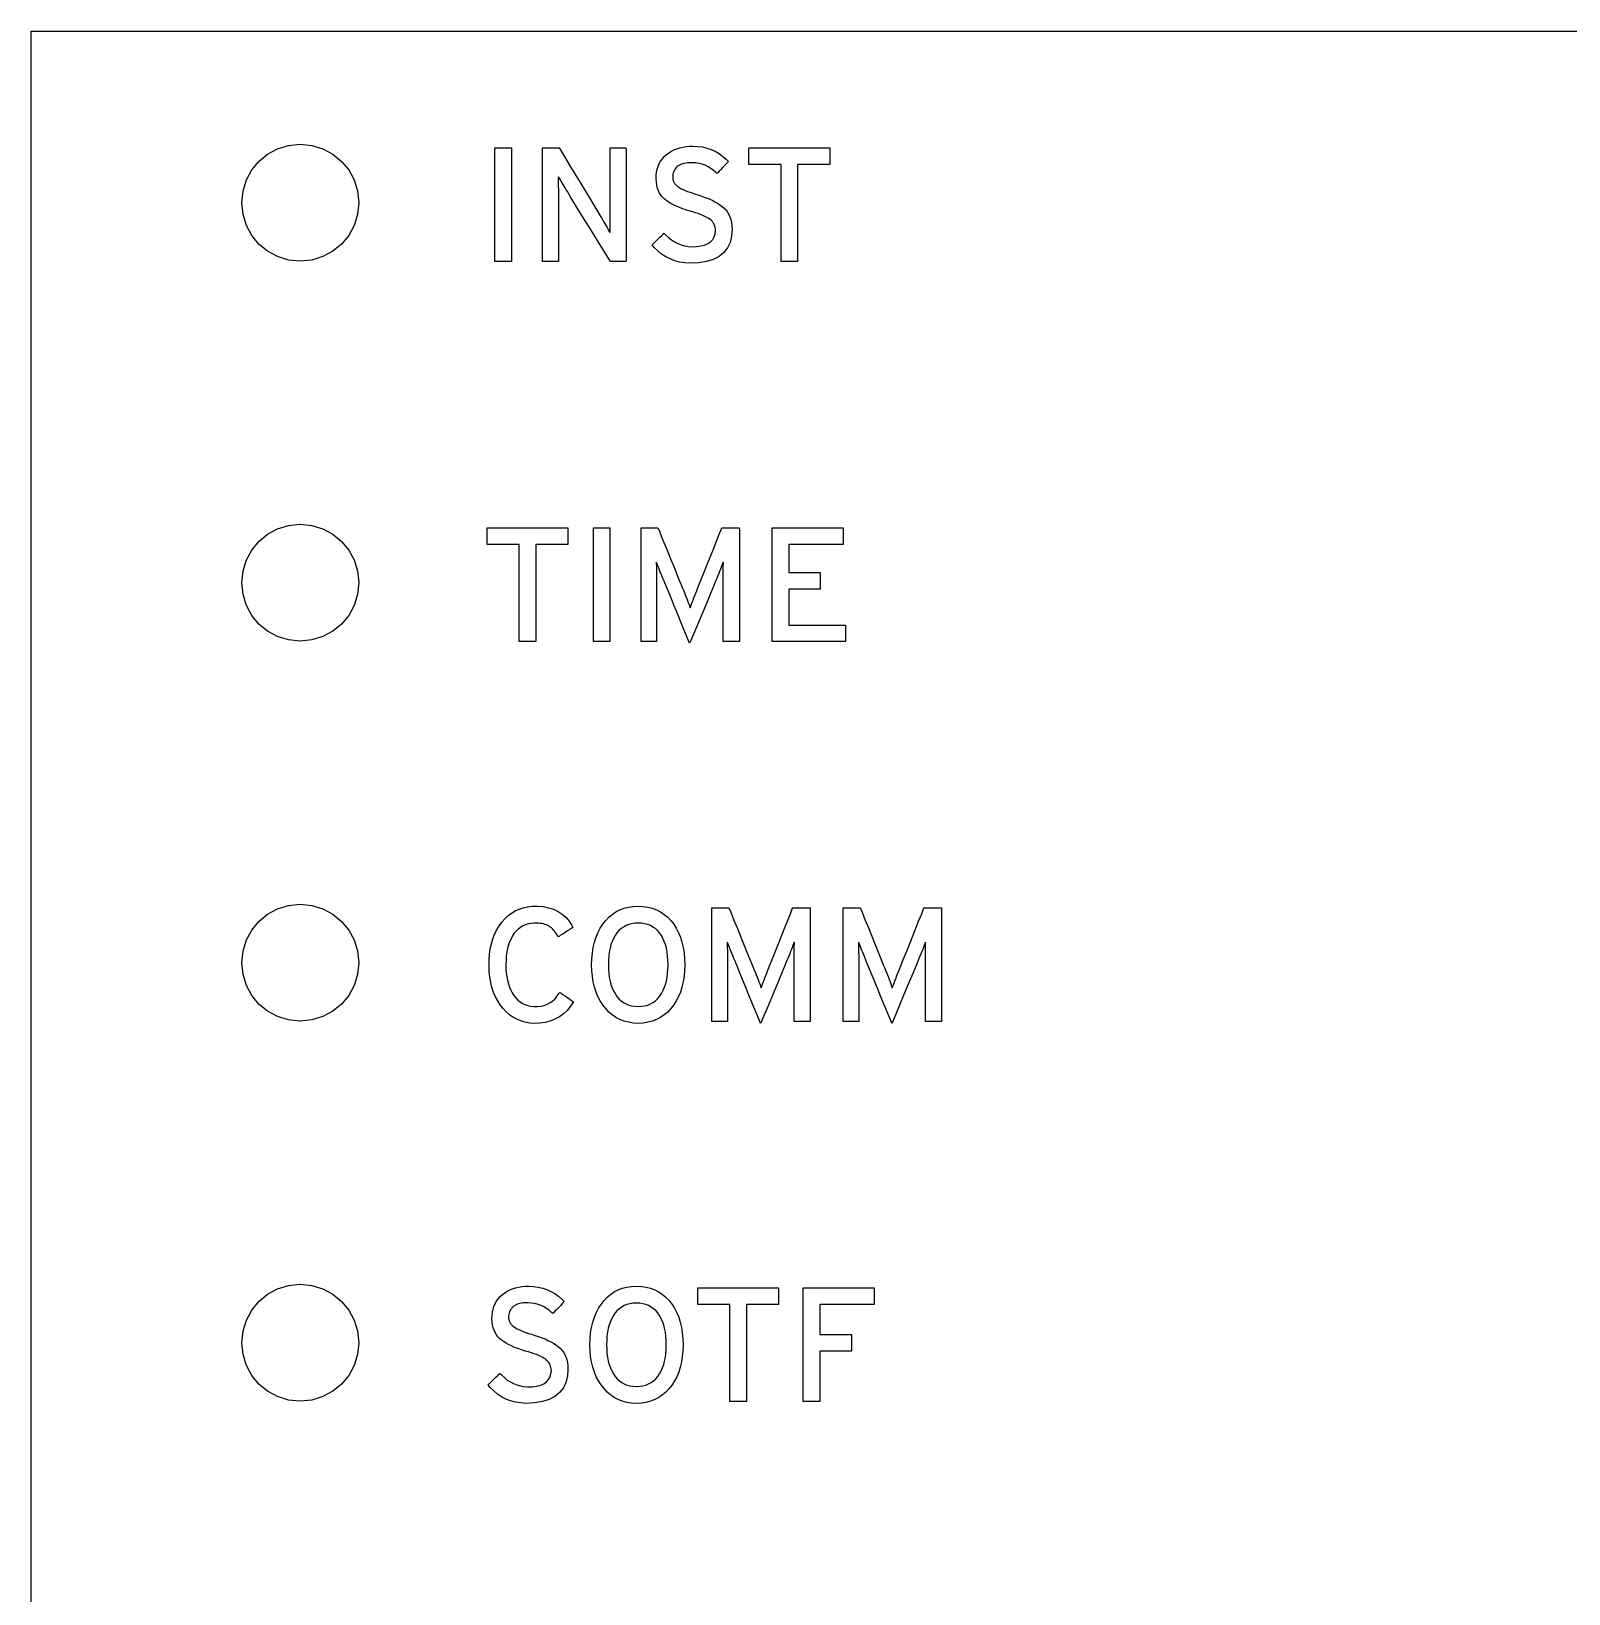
# Model space of a CAD drawing. Extents: x 1 to 47.7, y 0.2 to 33.5.
# Drawn here: x 21.418 to 22.733, y 10.186 to 11.522 of the extents above; entities that cross this region are included whole.
import ezdxf

# ---------------------------------------------------------------- set-up
doc = ezdxf.new("R2010")
doc.units = 0
doc.header["$MEASUREMENT"] = 0
doc.layers.add('6_0____DWG', color=7, linetype='CONTINUOUS')

msp = doc.modelspace()

# ---------------------------------------------------------------- linework, layer by layer
at = {"layer": '6_0____DWG'}
for points in [[(21.4176, 11.5221), (24.0475, 11.5221), (24.0475, 8.8497), (21.4176, 8.8497), (21.4176, 11.5221)], [(21.8141, 11.3252), (21.8141, 11.4224), (21.8282, 11.4224), (21.8282, 11.3252), (21.8141, 11.3252)], [(22.073, 11.4081), (22.073, 11.3252), (22.0589, 11.3252), (22.0589, 11.4081), (22.0314, 11.4081), (22.0314, 11.4224), (22.1005, 11.4224), (22.1005, 11.4081), (22.073, 11.4081)], [(21.8491, 11.0832), (21.8491, 11.0002), (21.835, 11.0002), (21.835, 11.0832), (21.8076, 11.0832), (21.8076, 11.0974), (21.8766, 11.0974), (21.8766, 11.0832), (21.8491, 11.0832)], [(21.8984, 11.0002), (21.8984, 11.0974), (21.9125, 11.0974), (21.9125, 11.0002), (21.8984, 11.0002)], [(22.0513, 11.0002), (22.0513, 11.0974), (22.112, 11.0974), (22.112, 11.0833), (22.0654, 11.0833), (22.0654, 11.0592), (22.0924, 11.0592), (22.0924, 11.0451), (22.0654, 11.0451), (22.0654, 11.0143), (22.114, 11.0143), (22.114, 11.0002), (22.0513, 11.0002)], [(22.0292, 10.4332), (22.0292, 10.3502), (22.0152, 10.3502), (22.0152, 10.4332), (21.9877, 10.4332), (21.9877, 10.4474), (22.0567, 10.4474), (22.0567, 10.4332), (22.0292, 10.4332)], [(22.092, 10.4332), (22.092, 10.4077), (22.1191, 10.4077), (22.1191, 10.3934), (22.092, 10.3934), (22.092, 10.3502), (22.0779, 10.3502), (22.0779, 10.4474), (22.1386, 10.4474), (22.1386, 10.4332), (22.092, 10.4332)]]:
    msp.add_lwpolyline(points, dxfattribs=at)
for points in [[(21.6477, 11.3255), (21.6376, 11.3265), (21.6282, 11.3295), (21.6197, 11.3341), (21.6123, 11.3402), (21.6062, 11.3476), (21.6016, 11.3561), (21.5987, 11.3655), (21.5977, 11.3755), (21.5987, 11.3856), (21.6016, 11.395), (21.6062, 11.4035), (21.6123, 11.4109), (21.6197, 11.417), (21.6282, 11.4216), (21.6376, 11.4245), (21.6477, 11.4255), (21.6577, 11.4245), (21.6671, 11.4216), (21.6756, 11.417), (21.683, 11.4109), (21.6891, 11.4035), (21.6938, 11.395), (21.6967, 11.3856), (21.6977, 11.3755), (21.6967, 11.3655), (21.6938, 11.3561), (21.6891, 11.3476), (21.683, 11.3402), (21.6756, 11.3341), (21.6671, 11.3295), (21.6577, 11.3265)], [(21.9129, 11.3252), (21.9115, 11.3274), (21.9079, 11.3334), (21.9026, 11.3419), (21.8964, 11.3519), (21.89, 11.3624), (21.884, 11.3721), (21.8791, 11.38), (21.8761, 11.385), (21.8751, 11.3866), (21.8742, 11.3881), (21.8733, 11.3896), (21.8724, 11.391), (21.8716, 11.3924), (21.8708, 11.3938), (21.8701, 11.3951), (21.8693, 11.3964), (21.8686, 11.3976), (21.8683, 11.3968), (21.8683, 11.3945), (21.8683, 11.3921), (21.8683, 11.3896), (21.8684, 11.387), (21.8684, 11.3844), (21.8684, 11.3817), (21.8684, 11.3789), (21.8684, 11.376), (21.8684, 11.3742), (21.8684, 11.3697), (21.8684, 11.3629), (21.8684, 11.3547), (21.8684, 11.3461), (21.8684, 11.3379), (21.8684, 11.3311), (21.8684, 11.3266), (21.8684, 11.3252), (21.8678, 11.3252), (21.8664, 11.3252), (21.8644, 11.3252), (21.8621, 11.3252), (21.8598, 11.3252), (21.8576, 11.3252), (21.8559, 11.3252), (21.8549, 11.3252), (21.8548, 11.3259), (21.8548, 11.3322), (21.8548, 11.3436), (21.8548, 11.3585), (21.8548, 11.375), (21.8548, 11.3914), (21.8548, 11.4058), (21.8548, 11.4167), (21.8548, 11.4221), (21.855, 11.4224), (21.8562, 11.4224), (21.8581, 11.4224), (21.8604, 11.4224), (21.8628, 11.4224), (21.8652, 11.4224), (21.8672, 11.4224), (21.8686, 11.4224), (21.8691, 11.4224), (21.8704, 11.4202), (21.8739, 11.4145), (21.8789, 11.4061), (21.8848, 11.3964), (21.891, 11.3862), (21.8967, 11.3768), (21.9013, 11.3691), (21.9042, 11.3642), (21.9052, 11.3626), (21.9063, 11.3607), (21.9073, 11.359), (21.9083, 11.3573), (21.9092, 11.3557), (21.9101, 11.3542), (21.9109, 11.3527), (21.9117, 11.3512), (21.9124, 11.3499), (21.9127, 11.3506), (21.9127, 11.3531), (21.9127, 11.3555), (21.9127, 11.3581), (21.9126, 11.3607), (21.9126, 11.3634), (21.9126, 11.3661), (21.9126, 11.3689), (21.9126, 11.3718), (21.9126, 11.3736), (21.9126, 11.3781), (21.9126, 11.3849), (21.9126, 11.393), (21.9126, 11.4016), (21.9126, 11.4098), (21.9126, 11.4165), (21.9126, 11.421), (21.9126, 11.4224), (21.9133, 11.4224), (21.9147, 11.4224), (21.9167, 11.4224), (21.9189, 11.4224), (21.9213, 11.4224), (21.9234, 11.4224), (21.9251, 11.4224), (21.9261, 11.4224), (21.9263, 11.4217), (21.9263, 11.4154), (21.9263, 11.404), (21.9263, 11.3891), (21.9263, 11.3726), (21.9263, 11.3562), (21.9263, 11.3418), (21.9263, 11.3309), (21.9263, 11.3255), (21.926, 11.3252), (21.9249, 11.3252), (21.9232, 11.3252), (21.9211, 11.3252), (21.9188, 11.3252), (21.9166, 11.3252), (21.9147, 11.3252), (21.9134, 11.3252)], [(22.017, 11.3531), (22.0166, 11.347), (22.0153, 11.3416), (22.013, 11.3369), (22.0099, 11.3329), (22.0059, 11.3296), (22.0009, 11.327), (21.995, 11.3252), (21.9883, 11.324), (21.9812, 11.3237), (21.9766, 11.324), (21.9721, 11.3248), (21.968, 11.3259), (21.964, 11.3274), (21.9603, 11.3293), (21.9567, 11.3316), (21.9535, 11.3343), (21.9504, 11.3373), (21.9487, 11.3394), (21.9493, 11.34), (21.9504, 11.3412), (21.9519, 11.3427), (21.9536, 11.3444), (21.9553, 11.346), (21.9568, 11.3476), (21.958, 11.3487), (21.9587, 11.3494), (21.9601, 11.348), (21.9625, 11.3457), (21.9651, 11.3437), (21.9678, 11.342), (21.9705, 11.3406), (21.9733, 11.3395), (21.9763, 11.3387), (21.9793, 11.3381), (21.9825, 11.3379), (21.9865, 11.338), (21.9903, 11.3385), (21.9935, 11.3393), (21.9963, 11.3405), (21.9986, 11.342), (22.0004, 11.344), (22.0017, 11.3462), (22.0025, 11.3489), (22.0027, 11.3519), (22.0027, 11.3532), (22.0025, 11.3544), (22.0022, 11.3556), (22.0018, 11.3567), (22.0013, 11.3577), (22.0006, 11.3587), (21.9999, 11.3596), (21.999, 11.3605), (21.998, 11.3614), (21.9968, 11.3622), (21.9954, 11.363), (21.9938, 11.3638), (21.992, 11.3646), (21.9901, 11.3654), (21.988, 11.3662), (21.9857, 11.367), (21.9832, 11.3677), (21.9803, 11.3685), (21.9771, 11.3695), (21.9741, 11.3706), (21.9713, 11.3716), (21.9687, 11.3728), (21.9663, 11.374), (21.9641, 11.3752), (21.962, 11.3765), (21.9602, 11.3778), (21.9585, 11.3792), (21.957, 11.3807), (21.9558, 11.3824), (21.9547, 11.3842), (21.9538, 11.3862), (21.953, 11.3884), (21.9525, 11.3908), (21.9522, 11.3933), (21.952, 11.3961), (21.9521, 11.3989), (21.9524, 11.4016), (21.9529, 11.4042), (21.9537, 11.4066), (21.9547, 11.409), (21.9559, 11.4111), (21.9574, 11.4131), (21.959, 11.415), (21.9609, 11.4167), (21.963, 11.4182), (21.9651, 11.4196), (21.9673, 11.4207), (21.9697, 11.4217), (21.9722, 11.4225), (21.9748, 11.4231), (21.9775, 11.4236), (21.9804, 11.4238), (21.9835, 11.4239), (21.9876, 11.4237), (21.9916, 11.4232), (21.9954, 11.4223), (21.999, 11.421), (22.0025, 11.4195), (22.0058, 11.4176), (22.0089, 11.4153), (22.0119, 11.4128), (22.0139, 11.4107), (22.0133, 11.4102), (22.0122, 11.409), (22.0108, 11.4075), (22.0091, 11.4058), (22.0074, 11.404), (22.0059, 11.4025), (22.0047, 11.4012), (22.004, 11.4005), (22.003, 11.4014), (22.0009, 11.4033), (21.9987, 11.4049), (21.9964, 11.4063), (21.994, 11.4075), (21.9914, 11.4084), (21.9887, 11.4091), (21.9859, 11.4095), (21.983, 11.4097), (21.9807, 11.4097), (21.979, 11.4095), (21.9774, 11.4093), (21.9759, 11.4091), (21.9745, 11.4087), (21.9732, 11.4082), (21.9721, 11.4077), (21.971, 11.4071), (21.9701, 11.4064), (21.9693, 11.4056), (21.9686, 11.4047), (21.9679, 11.4038), (21.9674, 11.4029), (21.967, 11.4019), (21.9667, 11.4009), (21.9664, 11.3998), (21.9663, 11.3987), (21.9662, 11.3976), (21.9663, 11.397), (21.9663, 11.3965), (21.9664, 11.396), (21.9664, 11.3955), (21.9665, 11.395), (21.9667, 11.3945), (21.9668, 11.394), (21.967, 11.3936), (21.9672, 11.3932), (21.9675, 11.3927), (21.9677, 11.3922), (21.968, 11.3918), (21.9684, 11.3914), (21.9688, 11.3909), (21.9692, 11.3905), (21.9697, 11.3901), (21.9702, 11.3896), (21.971, 11.3891), (21.9722, 11.3883), (21.9735, 11.3875), (21.9751, 11.3868), (21.9769, 11.386), (21.9788, 11.3852), (21.981, 11.3844), (21.9833, 11.3836), (21.9858, 11.3828), (21.9888, 11.3819), (21.9918, 11.3809), (21.9947, 11.3798), (21.9974, 11.3787), (21.9999, 11.3776), (22.0023, 11.3764), (22.0045, 11.3751), (22.0066, 11.3738), (22.0085, 11.3724), (22.0103, 11.3709), (22.0118, 11.3693), (22.0132, 11.3675), (22.0143, 11.3655), (22.0152, 11.3634), (22.016, 11.3611), (22.0165, 11.3586), (22.0168, 11.3559)], [(21.6477, 11.0005), (21.6376, 11.0016), (21.6282, 11.0045), (21.6197, 11.0091), (21.6123, 11.0152), (21.6062, 11.0226), (21.6016, 11.0311), (21.5987, 11.0405), (21.5977, 11.0506), (21.5987, 11.0606), (21.6016, 11.07), (21.6062, 11.0785), (21.6123, 11.0859), (21.6197, 11.092), (21.6282, 11.0966), (21.6376, 11.0995), (21.6477, 11.1006), (21.6577, 11.0995), (21.6671, 11.0966), (21.6756, 11.092), (21.683, 11.0859), (21.6891, 11.0785), (21.6938, 11.07), (21.6967, 11.0606), (21.6977, 11.0506), (21.6967, 11.0405), (21.6938, 11.0311), (21.6891, 11.0226), (21.683, 11.0152), (21.6756, 11.0091), (21.6671, 11.0045), (21.6577, 11.0016)], [(22.0094, 11.0002), (22.0094, 11.002), (22.0094, 11.007), (22.0094, 11.0141), (22.0094, 11.0225), (22.0094, 11.0312), (22.0094, 11.0394), (22.0094, 11.0461), (22.0094, 11.0505), (22.0094, 11.0522), (22.0094, 11.0545), (22.0094, 11.0568), (22.0094, 11.0589), (22.0094, 11.061), (22.0095, 11.0629), (22.0095, 11.0647), (22.0096, 11.0663), (22.0096, 11.0679), (22.0094, 11.0681), (22.0089, 11.0668), (22.0083, 11.0653), (22.0077, 11.0637), (22.007, 11.062), (22.0063, 11.0602), (22.0056, 11.0583), (22.0048, 11.0563), (22.0039, 11.0541), (22.0032, 11.0525), (22.0014, 11.0482), (21.9986, 11.0413), (21.995, 11.0327), (21.9911, 11.0234), (21.9873, 11.0144), (21.9841, 11.0066), (21.9817, 11.0011), (21.9807, 10.9987), (21.9801, 11.0002), (21.978, 11.0052), (21.975, 11.0125), (21.9713, 11.0214), (21.9675, 11.0307), (21.9639, 11.0395), (21.9608, 11.0469), (21.9588, 11.0518), (21.958, 11.0536), (21.9572, 11.0558), (21.9564, 11.0578), (21.9556, 11.0598), (21.9549, 11.0616), (21.9542, 11.0633), (21.9535, 11.0649), (21.953, 11.0665), (21.9524, 11.0678), (21.9521, 11.0682), (21.9521, 11.0667), (21.9522, 11.065), (21.9522, 11.0633), (21.9523, 11.0614), (21.9523, 11.0594), (21.9523, 11.0573), (21.9523, 11.055), (21.9523, 11.0527), (21.9523, 11.051), (21.9523, 11.0473), (21.9523, 11.0411), (21.9523, 11.0331), (21.9523, 11.0244), (21.9523, 11.0159), (21.9523, 11.0084), (21.9523, 11.0029), (21.9523, 11.0003), (21.952, 11.0002), (21.9509, 11.0002), (21.9492, 11.0002), (21.9471, 11.0002), (21.9448, 11.0002), (21.9427, 11.0002), (21.9408, 11.0002), (21.9395, 11.0002), (21.9391, 11.0002), (21.9391, 11.0037), (21.9391, 11.013), (21.9391, 11.0265), (21.9391, 11.0424), (21.9391, 11.0589), (21.9391, 11.0744), (21.9391, 11.0871), (21.9391, 11.0953), (21.9391, 11.0974), (21.9398, 11.0974), (21.9414, 11.0974), (21.9435, 11.0974), (21.9459, 11.0974), (21.9484, 11.0974), (21.9506, 11.0974), (21.9524, 11.0974), (21.9535, 11.0974), (21.9538, 11.097), (21.9552, 11.0937), (21.9576, 11.0876), (21.9608, 11.0797), (21.9644, 11.071), (21.9679, 11.0624), (21.971, 11.0547), (21.9734, 11.0488), (21.9746, 11.0458), (21.9753, 11.0442), (21.9762, 11.0421), (21.977, 11.0401), (21.9778, 11.0381), (21.9785, 11.0362), (21.9792, 11.0343), (21.9799, 11.0325), (21.9805, 11.0308), (21.9811, 11.0291), (21.9816, 11.0304), (21.9822, 11.0321), (21.9829, 11.0339), (21.9836, 11.0357), (21.9843, 11.0376), (21.9851, 11.0396), (21.9859, 11.0416), (21.9867, 11.0437), (21.9875, 11.0457), (21.9884, 11.0479), (21.9905, 11.0532), (21.9935, 11.0605), (21.9969, 11.0691), (22.0004, 11.0779), (22.0036, 11.086), (22.0062, 11.0925), (22.0078, 11.0966), (22.0082, 11.0974), (22.0091, 11.0974), (22.0108, 11.0974), (22.013, 11.0974), (22.0156, 11.0974), (22.0181, 11.0974), (22.0204, 11.0974), (22.0221, 11.0974), (22.0231, 11.0974), (22.0232, 11.0963), (22.0232, 11.0893), (22.0232, 11.0775), (22.0232, 11.0625), (22.0232, 11.046), (22.0232, 11.0299), (22.0232, 11.0157), (22.0232, 11.0053), (22.0232, 11.0004), (22.0229, 11.0002), (22.0217, 11.0002), (22.0199, 11.0002), (22.0177, 11.0002), (22.0154, 11.0002), (22.0131, 11.0002), (22.0112, 11.0002), (22.0099, 11.0002)], [(21.6477, 10.6755), (21.6376, 10.6766), (21.6282, 10.6795), (21.6197, 10.6841), (21.6123, 10.6902), (21.6062, 10.6976), (21.6016, 10.7061), (21.5987, 10.7155), (21.5977, 10.7256), (21.5987, 10.7356), (21.6016, 10.745), (21.6062, 10.7535), (21.6123, 10.7609), (21.6197, 10.767), (21.6282, 10.7716), (21.6376, 10.7745), (21.6477, 10.7756), (21.6577, 10.7745), (21.6671, 10.7716), (21.6756, 10.767), (21.683, 10.7609), (21.6891, 10.7535), (21.6938, 10.745), (21.6967, 10.7356), (21.6977, 10.7256), (21.6967, 10.7155), (21.6938, 10.7061), (21.6891, 10.6976), (21.683, 10.6902), (21.6756, 10.6841), (21.6671, 10.6795), (21.6577, 10.6766)], [(21.8813, 10.6922), (21.8787, 10.6883), (21.8759, 10.6848), (21.8727, 10.6818), (21.8693, 10.6793), (21.8655, 10.6772), (21.8615, 10.6756), (21.8571, 10.6745), (21.8525, 10.6738), (21.8478, 10.6737), (21.8437, 10.674), (21.8398, 10.6748), (21.8362, 10.6758), (21.8328, 10.6772), (21.8295, 10.679), (21.8265, 10.6811), (21.8237, 10.6836), (21.8211, 10.6864), (21.8187, 10.6895), (21.8165, 10.6929), (21.8146, 10.6964), (21.813, 10.7002), (21.8116, 10.7043), (21.8106, 10.7086), (21.8098, 10.7131), (21.8093, 10.7178), (21.8091, 10.7228), (21.8092, 10.7279), (21.8096, 10.7328), (21.8102, 10.7374), (21.8112, 10.7418), (21.8124, 10.7459), (21.8139, 10.7499), (21.8157, 10.7536), (21.8178, 10.757), (21.8201, 10.7603), (21.8226, 10.7632), (21.8254, 10.7658), (21.8283, 10.768), (21.8314, 10.7699), (21.8348, 10.7714), (21.8384, 10.7726), (21.8421, 10.7734), (21.8461, 10.7738), (21.8506, 10.7739), (21.8555, 10.7735), (21.8601, 10.7726), (21.8643, 10.7713), (21.8681, 10.7694), (21.8716, 10.7671), (21.8748, 10.7644), (21.8776, 10.7611), (21.88, 10.7574), (21.8807, 10.7557), (21.8798, 10.7551), (21.8782, 10.7541), (21.8763, 10.7529), (21.8741, 10.7515), (21.8721, 10.7501), (21.8703, 10.749), (21.869, 10.7481), (21.8684, 10.7478), (21.8677, 10.7489), (21.8669, 10.7502), (21.866, 10.7514), (21.8651, 10.7525), (21.8642, 10.7535), (21.8633, 10.7544), (21.8624, 10.7553), (21.8614, 10.7561), (21.8604, 10.7568), (21.8593, 10.7573), (21.8582, 10.7579), (21.8569, 10.7583), (21.8557, 10.7587), (21.8543, 10.759), (21.8529, 10.7592), (21.8514, 10.7594), (21.8498, 10.7594), (21.8478, 10.7594), (21.8451, 10.7592), (21.8425, 10.7587), (21.8402, 10.758), (21.8379, 10.757), (21.8359, 10.7558), (21.834, 10.7543), (21.8322, 10.7526), (21.8306, 10.7507), (21.8292, 10.7485), (21.8279, 10.7461), (21.8267, 10.7435), (21.8258, 10.7408), (21.825, 10.7378), (21.8244, 10.7347), (21.8239, 10.7313), (21.8237, 10.7278), (21.8236, 10.7241), (21.8236, 10.7204), (21.8239, 10.7169), (21.8243, 10.7136), (21.8249, 10.7105), (21.8257, 10.7075), (21.8266, 10.7047), (21.8277, 10.7021), (21.829, 10.6997), (21.8304, 10.6975), (21.832, 10.6955), (21.8337, 10.6936), (21.8356, 10.6921), (21.8376, 10.6908), (21.8398, 10.6898), (21.8422, 10.689), (21.8447, 10.6885), (21.8474, 10.6882), (21.8504, 10.6882), (21.8534, 10.6885), (21.8562, 10.6891), (21.8589, 10.6901), (21.8613, 10.6914), (21.8636, 10.6929), (21.8657, 10.6948), (21.8675, 10.6971), (21.8692, 10.6996), (21.8698, 10.7002), (21.8708, 10.6995), (21.8723, 10.6985), (21.8742, 10.6972), (21.8762, 10.6958), (21.8781, 10.6945), (21.8797, 10.6933), (21.8809, 10.6925)], [(21.9765, 10.7238), (21.9764, 10.7187), (21.9759, 10.7138), (21.9752, 10.7091), (21.9741, 10.7047), (21.9728, 10.7005), (21.9712, 10.6966), (21.9693, 10.6929), (21.9671, 10.6895), (21.9646, 10.6863), (21.9619, 10.6834), (21.9589, 10.6809), (21.9558, 10.6787), (21.9524, 10.677), (21.9487, 10.6756), (21.9449, 10.6746), (21.9409, 10.6739), (21.9366, 10.6737), (21.9324, 10.6739), (21.9284, 10.6746), (21.9246, 10.6756), (21.921, 10.677), (21.9177, 10.6787), (21.9145, 10.6809), (21.9116, 10.6834), (21.909, 10.6863), (21.9065, 10.6895), (21.9042, 10.6929), (21.9023, 10.6966), (21.9006, 10.7005), (21.8993, 10.7047), (21.8982, 10.7091), (21.8975, 10.7138), (21.897, 10.7187), (21.8968, 10.7238), (21.897, 10.729), (21.8975, 10.734), (21.8982, 10.7386), (21.8993, 10.7431), (21.9006, 10.7473), (21.9023, 10.7512), (21.9042, 10.755), (21.9065, 10.7584), (21.909, 10.7616), (21.9116, 10.7645), (21.9145, 10.7669), (21.9177, 10.769), (21.921, 10.7708), (21.9246, 10.7721), (21.9284, 10.7731), (21.9324, 10.7737), (21.9366, 10.774), (21.9409, 10.7737), (21.9449, 10.7731), (21.9487, 10.7721), (21.9524, 10.7708), (21.9558, 10.769), (21.9589, 10.7669), (21.9619, 10.7645), (21.9646, 10.7616), (21.9671, 10.7584), (21.9693, 10.755), (21.9712, 10.7512), (21.9728, 10.7473), (21.9741, 10.7431), (21.9752, 10.7386), (21.9759, 10.734), (21.9764, 10.729)], [(22.0701, 10.6752), (22.0701, 10.677), (22.0701, 10.682), (22.0701, 10.6891), (22.0701, 10.6975), (22.0701, 10.7062), (22.0701, 10.7144), (22.0701, 10.7211), (22.0701, 10.7255), (22.0701, 10.7271), (22.0701, 10.7295), (22.0701, 10.7318), (22.0701, 10.7339), (22.0701, 10.736), (22.0702, 10.7379), (22.0702, 10.7397), (22.0703, 10.7413), (22.0703, 10.7429), (22.0701, 10.7431), (22.0696, 10.7418), (22.069, 10.7403), (22.0684, 10.7387), (22.0677, 10.737), (22.067, 10.7352), (22.0663, 10.7333), (22.0655, 10.7313), (22.0646, 10.7291), (22.0639, 10.7275), (22.0621, 10.7232), (22.0592, 10.7163), (22.0557, 10.7077), (22.0518, 10.6984), (22.048, 10.6894), (22.0448, 10.6816), (22.0424, 10.6761), (22.0414, 10.6737), (22.0408, 10.6752), (22.0387, 10.6802), (22.0357, 10.6875), (22.032, 10.6964), (22.0282, 10.7057), (22.0246, 10.7145), (22.0215, 10.7219), (22.0195, 10.7268), (22.0187, 10.7286), (22.0179, 10.7308), (22.0171, 10.7328), (22.0163, 10.7348), (22.0156, 10.7366), (22.0149, 10.7383), (22.0142, 10.7399), (22.0137, 10.7414), (22.0131, 10.7428), (22.0128, 10.7432), (22.0128, 10.7417), (22.0129, 10.74), (22.0129, 10.7383), (22.013, 10.7364), (22.013, 10.7344), (22.013, 10.7323), (22.013, 10.73), (22.013, 10.7277), (22.013, 10.726), (22.013, 10.7223), (22.013, 10.7161), (22.013, 10.7081), (22.013, 10.6994), (22.013, 10.6909), (22.013, 10.6834), (22.013, 10.6779), (22.013, 10.6753), (22.0127, 10.6752), (22.0116, 10.6752), (22.0099, 10.6752), (22.0078, 10.6752), (22.0055, 10.6752), (22.0033, 10.6752), (22.0015, 10.6752), (22.0002, 10.6752), (21.9998, 10.6752), (21.9998, 10.6787), (21.9998, 10.688), (21.9998, 10.7015), (21.9998, 10.7174), (21.9998, 10.7339), (21.9998, 10.7494), (21.9998, 10.7621), (21.9998, 10.7703), (21.9998, 10.7724), (22.0005, 10.7724), (22.0021, 10.7724), (22.0042, 10.7724), (22.0066, 10.7724), (22.0091, 10.7724), (22.0113, 10.7724), (22.0131, 10.7724), (22.0142, 10.7724), (22.0145, 10.772), (22.0159, 10.7687), (22.0183, 10.7626), (22.0215, 10.7547), (22.0251, 10.746), (22.0286, 10.7374), (22.0317, 10.7297), (22.0341, 10.7238), (22.0353, 10.7208), (22.036, 10.7192), (22.0369, 10.7171), (22.0377, 10.7151), (22.0385, 10.7131), (22.0392, 10.7112), (22.0399, 10.7093), (22.0406, 10.7075), (22.0412, 10.7058), (22.0418, 10.7041), (22.0423, 10.7054), (22.0429, 10.7071), (22.0436, 10.7089), (22.0443, 10.7107), (22.045, 10.7126), (22.0458, 10.7146), (22.0466, 10.7166), (22.0474, 10.7187), (22.0482, 10.7206), (22.0491, 10.7229), (22.0512, 10.7282), (22.0541, 10.7355), (22.0576, 10.7441), (22.0611, 10.7528), (22.0643, 10.761), (22.0669, 10.7675), (22.0685, 10.7716), (22.0689, 10.7724), (22.0698, 10.7724), (22.0715, 10.7724), (22.0737, 10.7724), (22.0762, 10.7724), (22.0788, 10.7724), (22.0811, 10.7724), (22.0828, 10.7724), (22.0838, 10.7724), (22.0839, 10.7713), (22.0839, 10.7643), (22.0839, 10.7525), (22.0839, 10.7375), (22.0839, 10.721), (22.0839, 10.7049), (22.0839, 10.6907), (22.0839, 10.6803), (22.0839, 10.6754), (22.0836, 10.6752), (22.0824, 10.6752), (22.0806, 10.6752), (22.0784, 10.6752), (22.0761, 10.6752), (22.0738, 10.6752), (22.0719, 10.6752), (22.0706, 10.6752)], [(22.1823, 10.6752), (22.1823, 10.677), (22.1823, 10.682), (22.1823, 10.6891), (22.1823, 10.6975), (22.1823, 10.7062), (22.1823, 10.7144), (22.1823, 10.7211), (22.1823, 10.7255), (22.1823, 10.7271), (22.1823, 10.7295), (22.1823, 10.7318), (22.1823, 10.7339), (22.1824, 10.736), (22.1824, 10.7379), (22.1824, 10.7397), (22.1825, 10.7413), (22.1825, 10.7429), (22.1824, 10.7431), (22.1818, 10.7418), (22.1813, 10.7403), (22.1806, 10.7387), (22.18, 10.737), (22.1793, 10.7352), (22.1785, 10.7333), (22.1777, 10.7313), (22.1768, 10.7291), (22.1762, 10.7275), (22.1744, 10.7232), (22.1715, 10.7163), (22.1679, 10.7077), (22.164, 10.6984), (22.1602, 10.6894), (22.157, 10.6816), (22.1547, 10.6761), (22.1537, 10.6737), (22.153, 10.6752), (22.151, 10.6802), (22.1479, 10.6875), (22.1443, 10.6964), (22.1404, 10.7057), (22.1368, 10.7145), (22.1337, 10.7219), (22.1317, 10.7268), (22.131, 10.7286), (22.1301, 10.7308), (22.1293, 10.7328), (22.1285, 10.7348), (22.1278, 10.7366), (22.1271, 10.7383), (22.1265, 10.7399), (22.1259, 10.7414), (22.1253, 10.7428), (22.125, 10.7432), (22.1251, 10.7417), (22.1251, 10.74), (22.1252, 10.7383), (22.1252, 10.7364), (22.1252, 10.7344), (22.1253, 10.7323), (22.1253, 10.73), (22.1253, 10.7277), (22.1253, 10.726), (22.1253, 10.7223), (22.1253, 10.7161), (22.1253, 10.7081), (22.1253, 10.6994), (22.1253, 10.6909), (22.1253, 10.6834), (22.1253, 10.6779), (22.1253, 10.6753), (22.125, 10.6752), (22.1239, 10.6752), (22.1221, 10.6752), (22.12, 10.6752), (22.1178, 10.6752), (22.1156, 10.6752), (22.1137, 10.6752), (22.1125, 10.6752), (22.112, 10.6752), (22.112, 10.6787), (22.112, 10.688), (22.112, 10.7015), (22.112, 10.7174), (22.112, 10.7339), (22.112, 10.7494), (22.112, 10.7621), (22.112, 10.7703), (22.112, 10.7724), (22.1128, 10.7724), (22.1143, 10.7724), (22.1164, 10.7724), (22.1189, 10.7724), (22.1213, 10.7724), (22.1236, 10.7724), (22.1254, 10.7724), (22.1264, 10.7724), (22.1267, 10.772), (22.1281, 10.7687), (22.1306, 10.7626), (22.1338, 10.7547), (22.1373, 10.746), (22.1408, 10.7374), (22.144, 10.7297), (22.1463, 10.7238), (22.1475, 10.7208), (22.1482, 10.7192), (22.1491, 10.7171), (22.1499, 10.7151), (22.1507, 10.7131), (22.1514, 10.7112), (22.1521, 10.7093), (22.1528, 10.7075), (22.1534, 10.7058), (22.154, 10.7041), (22.1546, 10.7054), (22.1552, 10.7071), (22.1558, 10.7089), (22.1565, 10.7107), (22.1572, 10.7126), (22.158, 10.7146), (22.1588, 10.7166), (22.1597, 10.7187), (22.1604, 10.7206), (22.1613, 10.7229), (22.1634, 10.7282), (22.1664, 10.7355), (22.1698, 10.7441), (22.1733, 10.7528), (22.1765, 10.761), (22.1792, 10.7675), (22.1808, 10.7716), (22.1812, 10.7724), (22.182, 10.7724), (22.1837, 10.7724), (22.186, 10.7724), (22.1885, 10.7724), (22.191, 10.7724), (22.1933, 10.7724), (22.1951, 10.7724), (22.196, 10.7724), (22.1961, 10.7713), (22.1961, 10.7643), (22.1961, 10.7525), (22.1961, 10.7375), (22.1961, 10.721), (22.1961, 10.7049), (22.1961, 10.6907), (22.1961, 10.6803), (22.1961, 10.6754), (22.1958, 10.6752), (22.1947, 10.6752), (22.1929, 10.6752), (22.1907, 10.6752), (22.1883, 10.6752), (22.1861, 10.6752), (22.1841, 10.6752), (22.1828, 10.6752)], [(21.9622, 10.7238), (21.9621, 10.7277), (21.9618, 10.7313), (21.9614, 10.7347), (21.9608, 10.7379), (21.96, 10.741), (21.959, 10.7438), (21.9578, 10.7464), (21.9565, 10.7489), (21.955, 10.7511), (21.9533, 10.753), (21.9514, 10.7547), (21.9493, 10.7561), (21.9471, 10.7573), (21.9448, 10.7582), (21.9422, 10.7589), (21.9395, 10.7593), (21.9366, 10.7595), (21.9338, 10.7593), (21.9311, 10.7589), (21.9286, 10.7582), (21.9263, 10.7573), (21.9241, 10.7561), (21.9221, 10.7547), (21.9202, 10.753), (21.9185, 10.7511), (21.917, 10.7489), (21.9156, 10.7464), (21.9144, 10.7438), (21.9134, 10.741), (21.9126, 10.7379), (21.912, 10.7347), (21.9115, 10.7313), (21.9113, 10.7277), (21.9112, 10.7238), (21.9113, 10.7201), (21.9115, 10.7165), (21.912, 10.7131), (21.9126, 10.7099), (21.9134, 10.7069), (21.9144, 10.7041), (21.9156, 10.7015), (21.917, 10.6991), (21.9185, 10.6968), (21.9202, 10.6948), (21.9221, 10.693), (21.9241, 10.6916), (21.9263, 10.6903), (21.9286, 10.6894), (21.9311, 10.6887), (21.9338, 10.6883), (21.9366, 10.6882), (21.9395, 10.6883), (21.9422, 10.6887), (21.9448, 10.6894), (21.9471, 10.6903), (21.9493, 10.6916), (21.9514, 10.693), (21.9533, 10.6948), (21.955, 10.6968), (21.9565, 10.6991), (21.9578, 10.7015), (21.959, 10.7041), (21.96, 10.7069), (21.9608, 10.7099), (21.9614, 10.7131), (21.9618, 10.7165), (21.9621, 10.7201)], [(21.6477, 10.3506), (21.6376, 10.3516), (21.6282, 10.3545), (21.6197, 10.3591), (21.6123, 10.3652), (21.6062, 10.3726), (21.6016, 10.3811), (21.5987, 10.3905), (21.5977, 10.4006), (21.5987, 10.4107), (21.6016, 10.42), (21.6062, 10.4285), (21.6123, 10.4359), (21.6197, 10.442), (21.6282, 10.4466), (21.6376, 10.4496), (21.6477, 10.4506), (21.6577, 10.4496), (21.6671, 10.4466), (21.6756, 10.442), (21.683, 10.4359), (21.6891, 10.4285), (21.6938, 10.42), (21.6967, 10.4107), (21.6977, 10.4006), (21.6967, 10.3905), (21.6938, 10.3811), (21.6891, 10.3726), (21.683, 10.3652), (21.6756, 10.3591), (21.6671, 10.3545), (21.6577, 10.3516)], [(21.8766, 10.3781), (21.8762, 10.372), (21.8749, 10.3666), (21.8727, 10.3619), (21.8695, 10.3579), (21.8655, 10.3546), (21.8605, 10.352), (21.8547, 10.3502), (21.8479, 10.3491), (21.8408, 10.3487), (21.8362, 10.3491), (21.8318, 10.3498), (21.8276, 10.3509), (21.8236, 10.3524), (21.8199, 10.3543), (21.8164, 10.3566), (21.8131, 10.3593), (21.81, 10.3623), (21.8083, 10.3644), (21.8089, 10.365), (21.81, 10.3662), (21.8115, 10.3677), (21.8132, 10.3694), (21.8149, 10.3711), (21.8165, 10.3726), (21.8176, 10.3737), (21.8183, 10.3744), (21.8197, 10.373), (21.8222, 10.3707), (21.8247, 10.3687), (21.8274, 10.367), (21.8301, 10.3656), (21.833, 10.3645), (21.8359, 10.3637), (21.839, 10.3632), (21.8421, 10.3629), (21.8461, 10.363), (21.8499, 10.3635), (21.8532, 10.3643), (21.856, 10.3655), (21.8582, 10.367), (21.86, 10.369), (21.8613, 10.3713), (21.8621, 10.3739), (21.8624, 10.3769), (21.8623, 10.3783), (21.8621, 10.3794), (21.8618, 10.3806), (21.8614, 10.3817), (21.8609, 10.3827), (21.8603, 10.3837), (21.8595, 10.3846), (21.8586, 10.3855), (21.8576, 10.3864), (21.8564, 10.3872), (21.855, 10.388), (21.8534, 10.3888), (21.8516, 10.3896), (21.8497, 10.3904), (21.8476, 10.3912), (21.8453, 10.392), (21.8428, 10.3927), (21.84, 10.3935), (21.8368, 10.3945), (21.8338, 10.3956), (21.831, 10.3966), (21.8283, 10.3978), (21.8259, 10.399), (21.8237, 10.4002), (21.8216, 10.4015), (21.8198, 10.4028), (21.8181, 10.4042), (21.8167, 10.4057), (21.8154, 10.4074), (21.8143, 10.4092), (21.8134, 10.4113), (21.8127, 10.4134), (21.8121, 10.4158), (21.8118, 10.4184), (21.8116, 10.4211), (21.8117, 10.4239), (21.812, 10.4266), (21.8126, 10.4292), (21.8133, 10.4317), (21.8143, 10.434), (21.8155, 10.4361), (21.817, 10.4381), (21.8187, 10.44), (21.8206, 10.4418), (21.8226, 10.4433), (21.8247, 10.4446), (21.8269, 10.4457), (21.8293, 10.4467), (21.8318, 10.4475), (21.8344, 10.4481), (21.8372, 10.4486), (21.84, 10.4489), (21.8431, 10.449), (21.8472, 10.4487), (21.8512, 10.4482), (21.855, 10.4473), (21.8586, 10.446), (21.8621, 10.4445), (21.8654, 10.4426), (21.8685, 10.4404), (21.8715, 10.4378), (21.8735, 10.4357), (21.8729, 10.4352), (21.8718, 10.434), (21.8704, 10.4325), (21.8687, 10.4308), (21.867, 10.4291), (21.8655, 10.4275), (21.8643, 10.4262), (21.8636, 10.4255), (21.8626, 10.4264), (21.8605, 10.4283), (21.8584, 10.4299), (21.856, 10.4313), (21.8536, 10.4325), (21.851, 10.4334), (21.8484, 10.4341), (21.8455, 10.4345), (21.8426, 10.4347), (21.8403, 10.4347), (21.8386, 10.4346), (21.837, 10.4344), (21.8355, 10.4341), (21.8341, 10.4337), (21.8328, 10.4332), (21.8317, 10.4327), (21.8307, 10.4321), (21.8297, 10.4314), (21.8289, 10.4306), (21.8282, 10.4297), (21.8276, 10.4288), (21.827, 10.4279), (21.8266, 10.4269), (21.8263, 10.4259), (21.826, 10.4248), (21.8259, 10.4237), (21.8259, 10.4226), (21.8259, 10.422), (21.8259, 10.4215), (21.826, 10.421), (21.8261, 10.4205), (21.8262, 10.42), (21.8263, 10.4195), (21.8264, 10.419), (21.8266, 10.4186), (21.8268, 10.4182), (21.8271, 10.4177), (21.8273, 10.4173), (21.8277, 10.4168), (21.828, 10.4164), (21.8284, 10.4159), (21.8288, 10.4155), (21.8293, 10.4151), (21.8298, 10.4146), (21.8306, 10.4141), (21.8318, 10.4133), (21.8332, 10.4125), (21.8347, 10.4118), (21.8365, 10.411), (21.8384, 10.4102), (21.8406, 10.4094), (21.8429, 10.4086), (21.8454, 10.4078), (21.8484, 10.4069), (21.8514, 10.4059), (21.8543, 10.4049), (21.857, 10.4038), (21.8595, 10.4026), (21.8619, 10.4014), (21.8642, 10.4001), (21.8662, 10.3988), (21.8682, 10.3974), (21.8699, 10.3959), (21.8714, 10.3943), (21.8728, 10.3925), (21.8739, 10.3905), (21.8749, 10.3884), (21.8756, 10.3861), (21.8761, 10.3836), (21.8765, 10.3809)], [(21.9751, 10.3988), (21.9749, 10.3937), (21.9744, 10.3887), (21.9737, 10.3841), (21.9726, 10.3796), (21.9713, 10.3755), (21.9697, 10.3715), (21.9678, 10.3679), (21.9656, 10.3645), (21.9631, 10.3613), (21.9604, 10.3584), (21.9574, 10.3559), (21.9543, 10.3537), (21.9509, 10.352), (21.9473, 10.3506), (21.9434, 10.3496), (21.9394, 10.3489), (21.9351, 10.3487), (21.9309, 10.3489), (21.9269, 10.3496), (21.9231, 10.3506), (21.9195, 10.352), (21.9162, 10.3537), (21.9131, 10.3559), (21.9102, 10.3584), (21.9075, 10.3613), (21.905, 10.3645), (21.9028, 10.3679), (21.9008, 10.3715), (21.8992, 10.3755), (21.8978, 10.3796), (21.8967, 10.3841), (21.896, 10.3887), (21.8955, 10.3937), (21.8953, 10.3988), (21.8955, 10.404), (21.896, 10.409), (21.8967, 10.4136), (21.8978, 10.4181), (21.8992, 10.4223), (21.9008, 10.4262), (21.9028, 10.43), (21.905, 10.4334), (21.9075, 10.4366), (21.9102, 10.4395), (21.9131, 10.4419), (21.9162, 10.444), (21.9195, 10.4457), (21.9231, 10.4471), (21.9269, 10.4481), (21.9309, 10.4487), (21.9351, 10.449), (21.9394, 10.4487), (21.9434, 10.4481), (21.9473, 10.4471), (21.9509, 10.4457), (21.9543, 10.444), (21.9574, 10.4419), (21.9604, 10.4395), (21.9631, 10.4366), (21.9656, 10.4334), (21.9678, 10.43), (21.9697, 10.4262), (21.9713, 10.4223), (21.9726, 10.4181), (21.9737, 10.4136), (21.9744, 10.409), (21.9749, 10.404)], [(21.9607, 10.3988), (21.9606, 10.4027), (21.9603, 10.4063), (21.9599, 10.4097), (21.9593, 10.4129), (21.9585, 10.416), (21.9575, 10.4188), (21.9563, 10.4214), (21.955, 10.4239), (21.9535, 10.4261), (21.9518, 10.428), (21.9499, 10.4297), (21.9479, 10.4311), (21.9456, 10.4323), (21.9433, 10.4332), (21.9407, 10.4339), (21.938, 10.4343), (21.9351, 10.4344), (21.9323, 10.4343), (21.9296, 10.4339), (21.9271, 10.4332), (21.9248, 10.4323), (21.9226, 10.4311), (21.9206, 10.4297), (21.9187, 10.428), (21.917, 10.4261), (21.9155, 10.4239), (21.9141, 10.4214), (21.913, 10.4188), (21.912, 10.416), (21.9111, 10.4129), (21.9105, 10.4097), (21.91, 10.4063), (21.9098, 10.4027), (21.9097, 10.3988), (21.9098, 10.3951), (21.91, 10.3915), (21.9105, 10.3881), (21.9111, 10.3849), (21.912, 10.3819), (21.913, 10.3791), (21.9141, 10.3765), (21.9155, 10.3741), (21.917, 10.3718), (21.9187, 10.3698), (21.9206, 10.368), (21.9226, 10.3666), (21.9248, 10.3653), (21.9271, 10.3644), (21.9296, 10.3637), (21.9323, 10.3633), (21.9351, 10.3632), (21.938, 10.3633), (21.9407, 10.3637), (21.9433, 10.3644), (21.9456, 10.3653), (21.9479, 10.3666), (21.9499, 10.368), (21.9518, 10.3698), (21.9535, 10.3718), (21.955, 10.3741), (21.9563, 10.3765), (21.9575, 10.3791), (21.9585, 10.3819), (21.9593, 10.3849), (21.9599, 10.3881), (21.9603, 10.3915), (21.9606, 10.3951)]]:
    msp.add_lwpolyline(points, close=True, dxfattribs=at)

doc.saveas('drawing.dxf')
